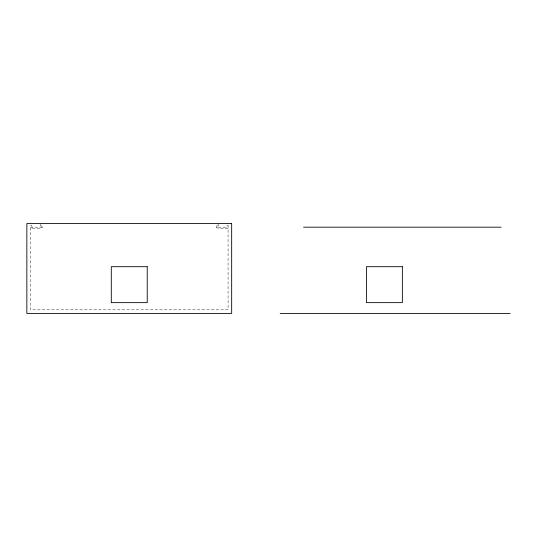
<?xml version="1.0" encoding="UTF-8"?>
<svg xmlns="http://www.w3.org/2000/svg" width="537" height="537" viewBox="0 0 537 537"><rect width="100%" height="100%" fill="white"/><g stroke="black" fill="none" stroke-linecap="round" stroke-linejoin="round"><path stroke-width="0.4" stroke-dasharray="2.69 2.01" d="M217.418 224.929L216.169 227.178L226.272 227.178L227.359 225.023M42.349 227.178L32.247 227.178L30.441 228.279L40.349 228.279L42.349 227.178L41.101 224.929M216.169 227.178L218.17 228.279L228.071 228.279L226.278 227.178M31.159 225.023L32.24 227.178M228.077 225.124L228.077 309.822L30.441 309.822L30.441 225.124M218.17 223.587L218.17 228.279M40.349 223.587L40.349 228.279"/><path stroke-width="0.81" d="M303.566 227.178L501.135 227.178M280.18 313.413L510.15 313.413M231.669 223.587L26.85 223.587L26.85 313.413L231.669 313.413L231.669 223.587M147.225 266.701L111.293 266.701L111.293 302.64L147.225 302.64L147.225 266.701M402.354 266.701L366.415 266.701L366.415 302.64L402.354 302.64L402.354 266.701"/></g></svg>
